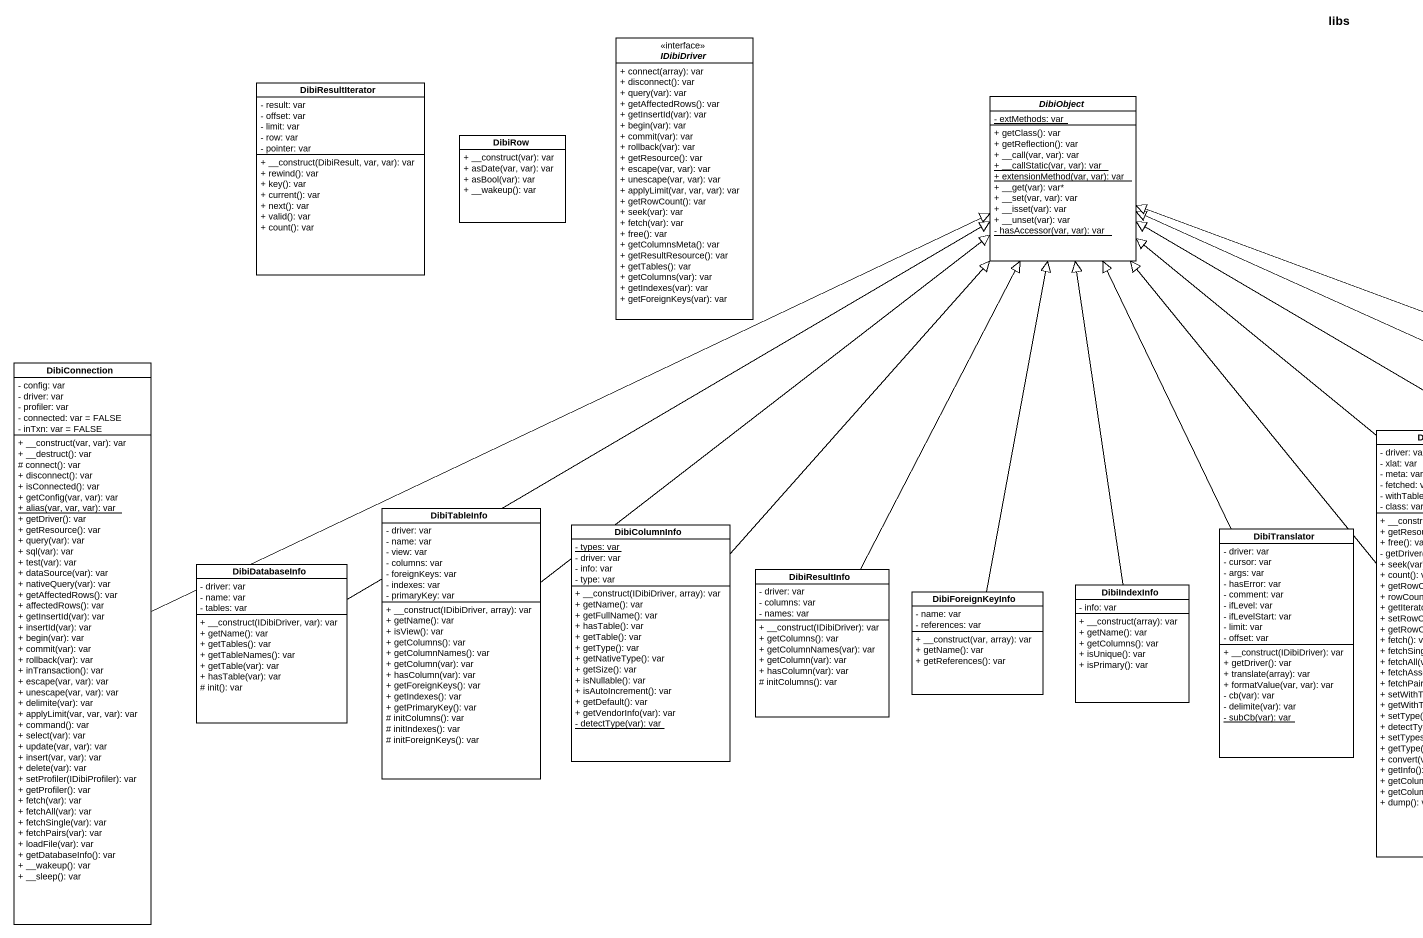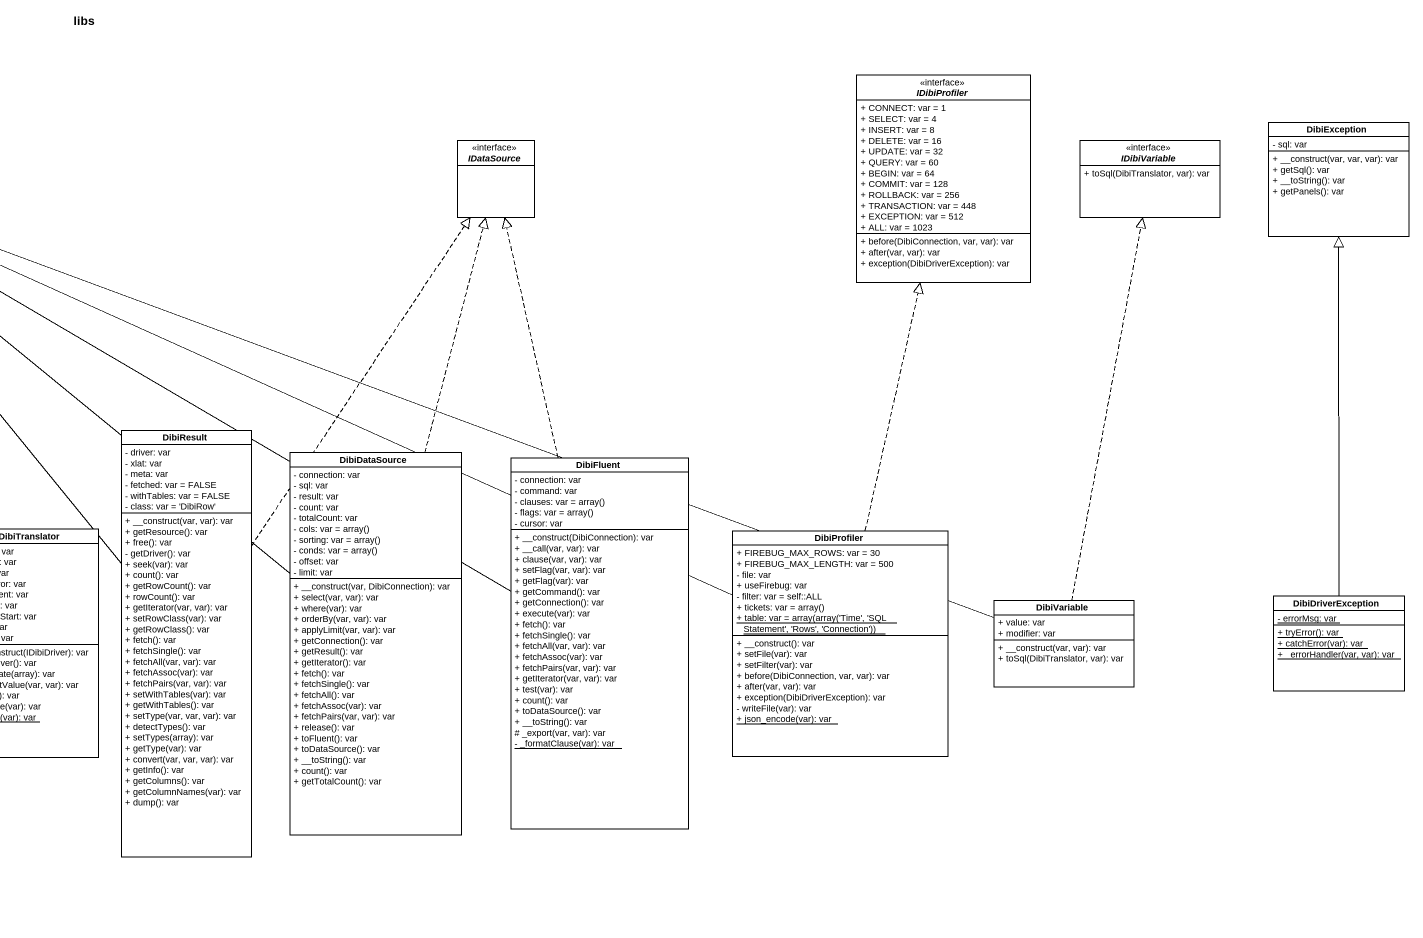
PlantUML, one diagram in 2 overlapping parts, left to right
@startuml
title libs
hide circle
hide empty members
skinparam classAttributeIconSize 0
interface IDibiDriver <<interface>> {
  + connect(array): var
  + disconnect(): var
  + query(var): var
  + getAffectedRows(): var
  + getInsertId(var): var
  + begin(var): var
  + commit(var): var
  + rollback(var): var
  + getResource(): var
  + escape(var, var): var
  + unescape(var, var): var
  + applyLimit(var, var, var): var
  + getRowCount(): var
  + seek(var): var
  + fetch(var): var
  + free(): var
  + getColumnsMeta(): var
  + getResultResource(): var
  + getTables(): var
  + getColumns(var): var
  + getIndexes(var): var
  + getForeignKeys(var): var
}
class DibiResultIterator {
  - result: var
  - offset: var
  - limit: var
  - row: var
  - pointer: var
  + __construct(DibiResult, var, var): var
  + rewind(): var
  + key(): var
  + current(): var
  + next(): var
  + valid(): var
  + count(): var
}
abstract class DibiObject {
  {static} - extMethods: var
  + getClass(): var
  + getReflection(): var
  + __call(var, var): var
  {static} + __callStatic(var, var): var
  {static} + extensionMethod(var, var): var
  + __get(var): var*
  + __set(var, var): var
  + __isset(var): var
  + __unset(var): var
  {static} - hasAccessor(var, var): var
}
interface IDibiProfiler <<interface>> {
  + CONNECT: var = 1
  + SELECT: var = 4
  + INSERT: var = 8
  + DELETE: var = 16
  + UPDATE: var = 32
  + QUERY: var = 60
  + BEGIN: var = 64
  + COMMIT: var = 128
  + ROLLBACK: var = 256
  + TRANSACTION: var = 448
  + EXCEPTION: var = 512
  + ALL: var = 1023
  + before(DibiConnection, var, var): var
  + after(var, var): var
  + exception(DibiDriverException): var
}
class DibiRow {
  + __construct(var): var
  + asDate(var, var): var
  + asBool(var): var
  + __wakeup(): var
}
interface IDataSource <<interface>>
interface IDibiVariable <<interface>> {
  + toSql(DibiTranslator, var): var
}
class DibiException {
  - sql: var
  + __construct(var, var, var): var
  + getSql(): var
  + __toString(): var
  + getPanels(): var
}
class DibiConnection {
  - config: var
  - driver: var
  - profiler: var
  - connected: var = FALSE
  - inTxn: var = FALSE
  + __construct(var, var): var
  + __destruct(): var
  # connect(): var
  + disconnect(): var
  + isConnected(): var
  + getConfig(var, var): var
  {static} + alias(var, var, var): var
  + getDriver(): var
  + getResource(): var
  + query(var): var
  + sql(var): var
  + test(var): var
  + dataSource(var): var
  + nativeQuery(var): var
  + getAffectedRows(): var
  + affectedRows(): var
  + getInsertId(var): var
  + insertId(var): var
  + begin(var): var
  + commit(var): var
  + rollback(var): var
  + inTransaction(): var
  + escape(var, var): var
  + unescape(var, var): var
  + delimite(var): var
  + applyLimit(var, var, var): var
  + command(): var
  + select(var): var
  + update(var, var): var
  + insert(var, var): var
  + delete(var): var
  + setProfiler(IDibiProfiler): var
  + getProfiler(): var
  + fetch(var): var
  + fetchAll(var): var
  + fetchSingle(var): var
  + fetchPairs(var): var
  + loadFile(var): var
  + getDatabaseInfo(): var
  + __wakeup(): var
  + __sleep(): var
}
class DibiResult {
  - driver: var
  - xlat: var
  - meta: var
  - fetched: var = FALSE
  - withTables: var = FALSE
  - class: var = 'DibiRow'
  + __construct(var, var): var
  + getResource(): var
  + free(): var
  - getDriver(): var
  + seek(var): var
  + count(): var
  + getRowCount(): var
  + rowCount(): var
  + getIterator(var, var): var
  + setRowClass(var): var
  + getRowClass(): var
  + fetch(): var
  + fetchSingle(): var
  + fetchAll(var, var): var
  + fetchAssoc(var): var
  + fetchPairs(var, var): var
  + setWithTables(var): var
  + getWithTables(): var
  + setType(var, var, var): var
  + detectTypes(): var
  + setTypes(array): var
  + getType(var): var
  + convert(var, var, var): var
  + getInfo(): var
  + getColumns(): var
  + getColumnNames(var): var
  + dump(): var
}
class DibiDataSource {
  - connection: var
  - sql: var
  - result: var
  - count: var
  - totalCount: var
  {field} - cols: var = array()
  {field} - sorting: var = array()
  {field} - conds: var = array()
  - offset: var
  - limit: var
  + __construct(var, DibiConnection): var
  + select(var, var): var
  + where(var): var
  + orderBy(var, var): var
  + applyLimit(var, var): var
  + getConnection(): var
  + getResult(): var
  + getIterator(): var
  + fetch(): var
  + fetchSingle(): var
  + fetchAll(): var
  + fetchAssoc(var): var
  + fetchPairs(var, var): var
  + release(): var
  + toFluent(): var
  + toDataSource(): var
  + __toString(): var
  + count(): var
  + getTotalCount(): var
}
class DibiFluent {
  - connection: var
  - command: var
  {field} - clauses: var = array()
  {field} - flags: var = array()
  - cursor: var
  + __construct(DibiConnection): var
  + __call(var, var): var
  + clause(var, var): var
  + setFlag(var, var): var
  + getFlag(var): var
  + getCommand(): var
  + getConnection(): var
  + execute(var): var
  + fetch(): var
  + fetchSingle(): var
  + fetchAll(var, var): var
  + fetchAssoc(var): var
  + fetchPairs(var, var): var
  + getIterator(var, var): var
  + test(var): var
  + count(): var
  + toDataSource(): var
  + __toString(): var
  # _export(var, var): var
  {static} - _formatClause(var): var
}
class DibiTableInfo {
  - driver: var
  - name: var
  - view: var
  - columns: var
  - foreignKeys: var
  - indexes: var
  - primaryKey: var
  + __construct(IDibiDriver, array): var
  + getName(): var
  + isView(): var
  + getColumns(): var
  + getColumnNames(): var
  + getColumn(var): var
  + hasColumn(var): var
  + getForeignKeys(): var
  + getIndexes(): var
  + getPrimaryKey(): var
  # initColumns(): var
  # initIndexes(): var
  # initForeignKeys(): var
}
class DibiColumnInfo {
  {static} - types: var
  - driver: var
  - info: var
  - type: var
  + __construct(IDibiDriver, array): var
  + getName(): var
  + getFullName(): var
  + hasTable(): var
  + getTable(): var
  + getType(): var
  + getNativeType(): var
  + getSize(): var
  + isNullable(): var
  + isAutoIncrement(): var
  + getDefault(): var
  + getVendorInfo(var): var
  {static} - detectType(var): var
}
class DibiTranslator {
  - driver: var
  - cursor: var
  - args: var
  - hasError: var
  - comment: var
  - ifLevel: var
  - ifLevelStart: var
  - limit: var
  - offset: var
  + __construct(IDibiDriver): var
  + getDriver(): var
  + translate(array): var
  + formatValue(var, var): var
  - cb(var): var
  - delimite(var): var
  {static} - subCb(var): var
}
class DibiDatabaseInfo {
  - driver: var
  - name: var
  - tables: var
  + __construct(IDibiDriver, var): var
  + getName(): var
  + getTables(): var
  + getTableNames(): var
  + getTable(var): var
  + hasTable(var): var
  # init(): var
}
class DibiProfiler {
  + FIREBUG_MAX_ROWS: var = 30
  + FIREBUG_MAX_LENGTH: var = 500
  - file: var
  + useFirebug: var
  - filter: var = self::ALL
  {field} + tickets: var = array()
  {static} {field} + table: var = array(array('Time', 'SQL Statement', 'Rows', 'Connection'))
  + __construct(): var
  + setFile(var): var
  + setFilter(var): var
  + before(DibiConnection, var, var): var
  + after(var, var): var
  + exception(DibiDriverException): var
  - writeFile(var): var
  {static} + json_encode(var): var
}
class DibiResultInfo {
  - driver: var
  - columns: var
  - names: var
  + __construct(IDibiDriver): var
  + getColumns(): var
  + getColumnNames(var): var
  + getColumn(var): var
  + hasColumn(var): var
  # initColumns(): var
}
class DibiForeignKeyInfo {
  - name: var
  - references: var
  + __construct(var, array): var
  + getName(): var
  + getReferences(): var
}
class DibiIndexInfo {
  - info: var
  + __construct(array): var
  + getName(): var
  + getColumns(): var
  + isUnique(): var
  + isPrimary(): var
}
class DibiVariable {
  + value: var
  + modifier: var
  + __construct(var, var): var
  + toSql(DibiTranslator, var): var
}
class DibiDriverException {
  {static} - errorMsg: var
  {static} + tryError(): var
  {static} + catchError(var): var
  {static} + _errorHandler(var, var): var
}
DibiConnection -right-|> DibiObject
DibiResult -up-|> DibiObject
DibiResult .up.|> IDataSource
DibiDataSource -up-|> DibiObject
DibiDataSource .up.|> IDataSource
DibiFluent -left-|> DibiObject
DibiFluent .up.|> IDataSource
DibiTableInfo -up-|> DibiObject
DibiColumnInfo -up-|> DibiObject
DibiTranslator -up-|> DibiObject
DibiDatabaseInfo -right-|> DibiObject
DibiProfiler -left-|> DibiObject
DibiProfiler .up.|> IDibiProfiler
DibiResultInfo -up-|> DibiObject
DibiForeignKeyInfo -up-|> DibiObject
DibiIndexInfo -up-|> DibiObject
DibiVariable -left-|> DibiObject
DibiVariable .up.|> IDibiVariable
DibiDriverException -up-|> DibiException
@enduml
